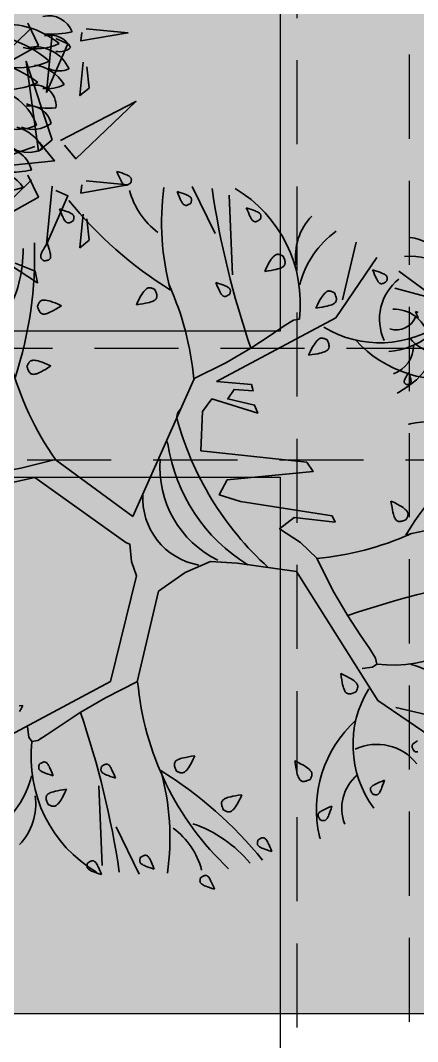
# Model space of a CAD drawing. Header units: millimetres. Extents: x -2842 to 18480, y -2414 to 14540.
# Drawn here: x 5556 to 5911, y 5630 to 6540 of the extents above; entities that cross this region are included whole.
import ezdxf

# ---------------------------------------------------------------- set-up
doc = ezdxf.new("R2010")
doc.units = ezdxf.units.MM
doc.header["$LTSCALE"] = 150
doc.linetypes.add('DASHED', pattern=[0.75, 0.5, -0.25])
doc.layers.add('ad-Elevation 10', color=8, linetype='Continuous')
doc.layers.add('ad-Furniture', color=8, linetype='Continuous')
doc.layers.add('ad-Glass Sectionline', color=140, linetype='Continuous', true_color=0x00bfff)
doc.layers.add('ad-Landscape', color=7, linetype='Continuous', lineweight=35, true_color=0x007f00)
doc.layers.add('ad-Landscape 2', color=7, linetype='Continuous', lineweight=35, true_color=0x264c00)

# ---------------------------------------------------------------- blocks, each defined once
blk = doc.blocks.new('bamboo')
at = {"layer": 'ad-Landscape 2'}
for points in [[(1395.6, -46.8), (1415.5, -88.4), (1306.5, -149.2), (1402.7, -55.4)], [(1505.7, -57.4), (1584.3, -65), (1495.6, -80.2), (1497.1, -64.5)], [(1441.3, -67.1), (1430.8, -177.1), (1471.2, -85.8), (1448.4, -75.7)], [(1441.7, -266.2), (1392.3, -118.6), (1415.9, -287.5), (1441.7, -266.2)], [(1499.7, -120.3), (1493.7, -183.2), (1510.9, -169), (1506.8, -128.9)], [(1457.4, -267.7), (1599.3, -194.1), (1485.9, -302.2), (1464.5, -276.3)], [(1417.4, -271.7), (1445.8, -306.2), (1285.6, -322.5), (1408.7, -278.8)], [(1395.6, -333.1), (1415.5, -374.7), (1306.5, -435.6), (1402.7, -341.7)], [(1505.7, -343.8), (1584.3, -351.4), (1495.6, -366.6), (1497.1, -350.9)], [(1441.3, -353.4), (1430.8, -463.5), (1471.2, -372.2), (1448.4, -362)], [(1499.7, -406.7), (1493.7, -469.6), (1510.9, -455.4), (1506.8, -415.3)], [(1361, -501.1), (1413.9, -535.6), (1409.3, -513.8), (1371.9, -498.8)]]:
    blk.add_lwpolyline(points, dxfattribs=at)
blk = doc.blocks.new('A$C7DA81DBD')
at = {"layer": 'ad-Landscape'}
for centre, radius, start, end in [((3.6025, -1.7876), 0.3701, 25.36372, 76.0362), ((3.5663, -1.8937), 0.2709, 13.65461, 102.44901), ((3.799, -1.3868), 0.2788, 240.36234, 299.63766), ((3.3942, -2.2431), 0.4369, 34.78481, 81.07296), ((3.6458, -0.9704), 0.8788, 267.00257, 282.07341), ((3.5079, -1.2176), 0.814, 266.76384, 287.52222)]:
    blk.add_arc(centre, radius, start, end, dxfattribs=at)
at = {"layer": 'ad-Landscape 2'}
for centre, radius, start, end in [((3.9905, -0.6212), 0.2383, 21.22812, 103.00293), ((3.5803, -1.2652), 0.8033, 50.61412, 90.78978), ((3.2885, -1.64), 1.0932, 49.52167, 96.17194), ((4.0211, 0.3309), 0.8867, 265.54152, 282.47041), ((4.0065, -0.7788), 0.2144, 27.19351, 104.68974), ((3.8679, -0.1672), 0.5263, 257.39124, 294.96296), ((3.8641, -1.0224), 0.3477, 23.91838, 100.78741), ((4.09, -0.5543), 0.1658, 259.35441, 310.28324), ((3.2424, -1.8545), 1.0655, 52.5105, 87.25212), ((3.7147, -0.1925), 0.678, 261.55573, 294.70525), ((3.8058, -1.2269), 0.3858, 31.15088, 81.88723), ((4.09, -0.6654), 0.2348, 246.95459, 293.04541), ((3.5292, -0.1698), 0.9139, 258.01728, 293.3144), ((3.867, -1.2266), 0.1934, 354.18666, 110.59598), ((3.9828, -0.7528), 0.3143, 261.59333, 299.16505), ((3.3934, -1.5704), 0.508, 18.36566, 94.36285), ((3.9905, -0.7068), 0.5437, 247.64575, 277.28341), ((3.8061, -1.4393), 0.2126, 12.8534, 96.06864), ((3.6986, -1.0203), 0.4283, 252.41068, 294.40253), ((3.8429, -1.1634), 0.2852, 248.35462, 306.71622)]:
    blk.add_arc(centre, radius, start, end, dxfattribs=at)
blk = doc.blocks.new('A$C279134A6')
at = {"layer": 'ad-Landscape', "linetype": 'Continuous'}
for p, q in [((333.1, 760.2), (359.9, 815)), ((313.1, 712.5), (317.1, 804.7)), ((637.1, 613.6), (707.2, 661.5)), ((657.8, 621.5), (724.7, 637.3)), ((542.7, 463.8), (637.1, 613.6)), ((352.6, 400.1), (423.7, 240.5)), ((72.2, 376.9), (16.7, 336.4)), ((596, 149.1), (611.8, 82.3)), ((468.4, 120), (464.3, 27.7)), ((448.3, 72.2), (421.5, 17.4))]:
    blk.add_line(p, q, dxfattribs=at)
for points in [[(431.2, 819.1), (431, 819.7), (430.9, 820.2), (430.8, 820.7), (430.7, 821.2), (430.6, 821.7), (430.6, 822.2), (430.5, 822.7), (430.5, 823.1), (430.6, 823.6), (430.7, 824), (430.8, 824.5), (431.1, 824.9), (431.4, 825.3), (431.8, 825.8), (432.3, 826.2), (432.9, 826.7), (433.7, 827.2), (434.6, 827.7), (435.8, 828.3), (437.3, 829), (439.2, 829.7), (441.5, 830.5), (444.2, 831.4), (447.4, 832.4)], [(431.2, 819.1), (432.3, 818.3), (433.3, 817.6), (434.2, 817.2), (434.9, 816.8), (435.6, 816.6), (436.1, 816.4), (436.6, 816.3), (437.1, 816.3), (437.6, 816.4), (438, 816.4), (438.4, 816.6), (438.9, 816.8), (439.3, 817.1), (439.8, 817.5), (440.3, 818), (440.8, 818.6), (441.3, 819.3), (441.9, 820.3), (442.5, 821.4), (443.2, 822.9), (444.1, 824.6), (445, 826.8), (446.1, 829.4), (447.4, 832.4)], [(300.1, 802.1), (300, 802.7), (299.8, 803.2), (299.7, 803.7), (299.6, 804.2), (299.6, 804.7), (299.5, 805.2), (299.5, 805.7), (299.5, 806.1), (299.5, 806.6), (299.6, 807), (299.8, 807.5), (300, 807.9), (300.3, 808.3), (300.7, 808.8), (301.2, 809.2), (301.9, 809.7), (302.6, 810.2), (303.6, 810.8), (304.8, 811.3), (306.3, 812), (308.1, 812.7), (310.4, 813.5), (313.1, 814.4), (316.4, 815.5)], [(300.1, 802.1), (301.3, 801.3), (302.3, 800.7), (303.2, 800.2), (303.9, 799.8), (304.5, 799.6), (305.1, 799.4), (305.6, 799.4), (306.1, 799.3), (306.5, 799.4), (306.9, 799.5), (307.4, 799.6), (307.8, 799.8), (308.3, 800.1), (308.7, 800.5), (309.2, 801), (309.7, 801.6), (310.2, 802.3), (310.8, 803.3), (311.5, 804.4), (312.2, 805.9), (313, 807.7), (314, 809.8), (315.1, 812.4), (316.4, 815.5)], [(361.3, 795.8), (361.2, 796.3), (361, 796.8), (360.9, 797.4), (360.8, 797.9), (360.7, 798.4), (360.7, 798.9), (360.7, 799.3), (360.7, 799.8), (360.7, 800.2), (360.8, 800.7), (361, 801.1), (361.2, 801.6), (361.5, 802), (361.9, 802.4), (362.4, 802.9), (363, 803.4), (363.8, 803.9), (364.8, 804.4), (366, 805), (367.5, 805.6), (369.3, 806.4), (371.6, 807.2), (374.3, 808.1), (377.5, 809.1)], [(361.3, 795.8), (362.5, 795), (363.5, 794.3), (364.3, 793.8), (365.1, 793.5), (365.7, 793.2), (366.3, 793.1), (366.8, 793), (367.2, 793), (367.7, 793), (368.1, 793.1), (368.6, 793.2), (369, 793.4), (369.5, 793.7), (369.9, 794.1), (370.4, 794.6), (370.9, 795.2), (371.4, 796), (372, 796.9), (372.6, 798.1), (373.4, 799.5), (374.2, 801.3), (375.2, 803.5), (376.3, 806), (377.5, 809.1)], [(497.8, 775.5), (497.6, 776), (497.5, 776.5), (497.4, 777.1), (497.3, 777.6), (497.2, 778.1), (497.2, 778.6), (497.1, 779), (497.1, 779.5), (497.2, 779.9), (497.3, 780.4), (497.4, 780.8), (497.7, 781.3), (498, 781.7), (498.4, 782.1), (498.9, 782.6), (499.5, 783.1), (500.3, 783.6), (501.2, 784.1), (502.4, 784.7), (503.9, 785.3), (505.8, 786.1), (508, 786.9), (510.8, 787.8), (514, 788.8)], [(497.8, 775.5), (498.9, 774.7), (499.9, 774), (500.8, 773.5), (501.5, 773.2), (502.2, 772.9), (502.7, 772.8), (503.2, 772.7), (503.7, 772.7), (504.2, 772.7), (504.6, 772.8), (505, 772.9), (505.5, 773.1), (505.9, 773.4), (506.4, 773.8), (506.9, 774.3), (507.4, 774.9), (507.9, 775.7), (508.5, 776.6), (509.1, 777.8), (509.8, 779.2), (510.7, 781), (511.6, 783.2), (512.7, 785.7), (514, 788.8)], [(570.4, 752.3), (569.5, 751.1), (568.9, 750.1), (568.4, 749.3), (568, 748.5), (567.8, 747.9), (567.6, 747.3), (567.6, 746.8), (567.6, 746.4), (567.6, 745.9), (567.7, 745.5), (567.8, 745), (568, 744.6), (568.3, 744.1), (568.7, 743.7), (569.2, 743.2), (569.8, 742.7), (570.6, 742.2), (571.5, 741.6), (572.7, 741), (574.1, 740.2), (575.9, 739.4), (578, 738.4), (580.6, 737.3), (583.7, 736)], [(570.4, 752.3), (570.9, 752.4), (571.4, 752.6), (571.9, 752.7), (572.4, 752.8), (572.9, 752.8), (573.4, 752.9), (573.9, 752.9), (574.4, 752.9), (574.8, 752.9), (575.3, 752.8), (575.7, 752.6), (576.1, 752.4), (576.6, 752.1), (577, 751.7), (577.5, 751.2), (578, 750.5), (578.4, 749.8), (579, 748.8), (579.6, 747.6), (580.2, 746.1), (580.9, 744.3), (581.7, 742), (582.7, 739.3), (583.7, 736)], [(254.4, 734.2), (253.5, 732.3), (252.9, 730.7), (252.5, 729.4), (252.2, 728.3), (252.1, 727.4), (252, 726.6), (252.1, 725.8), (252.2, 725.2), (252.4, 724.6), (252.6, 724), (252.9, 723.4), (253.3, 722.9), (253.9, 722.3), (254.5, 721.8), (255.4, 721.3), (256.3, 720.8), (257.5, 720.3), (259, 719.8), (260.7, 719.3), (262.8, 718.7), (265.3, 718.2), (268.2, 717.6), (271.7, 717), (275.8, 716.4)], [(254.4, 734.2), (255, 734.5), (255.7, 734.8), (256.4, 735.1), (257.1, 735.4), (257.7, 735.7), (258.4, 735.9), (259.1, 736.1), (259.7, 736.2), (260.3, 736.2), (261, 736.2), (261.6, 736.2), (262.3, 736), (263, 735.7), (263.7, 735.2), (264.5, 734.7), (265.3, 733.9), (266.2, 733), (267.2, 731.9), (268.3, 730.4), (269.5, 728.6), (270.8, 726.3), (272.3, 723.6), (273.9, 720.3), (275.8, 716.4)], [(457.9, 740.6), (457.1, 738.8), (456.5, 737.2), (456, 735.9), (455.8, 734.7), (455.6, 733.8), (455.6, 733), (455.6, 732.3), (455.7, 731.6), (455.9, 731), (456.1, 730.4), (456.5, 729.9), (456.9, 729.3), (457.4, 728.8), (458.1, 728.3), (458.9, 727.7), (459.9, 727.2), (461.1, 726.7), (462.5, 726.2), (464.2, 725.7), (466.3, 725.2), (468.8, 724.6), (471.8, 724.1), (475.2, 723.5), (479.3, 722.9)], [(457.9, 740.6), (458.6, 740.9), (459.3, 741.3), (459.9, 741.6), (460.6, 741.9), (461.3, 742.1), (461.9, 742.3), (462.6, 742.5), (463.2, 742.6), (463.9, 742.7), (464.5, 742.7), (465.1, 742.6), (465.8, 742.4), (466.5, 742.1), (467.2, 741.7), (468, 741.1), (468.8, 740.4), (469.7, 739.5), (470.7, 738.3), (471.8, 736.8), (473, 735), (474.3, 732.8), (475.8, 730), (477.5, 726.8), (479.3, 722.9)], [(326.6, 591.6), (193.3, 662.6), (145.5, 732.7)], [(631.1, 722.3), (631.7, 722.4), (632.2, 722.5), (632.7, 722.6), (633.2, 722.7), (633.7, 722.8), (634.2, 722.9), (634.7, 722.9), (635.2, 722.9), (635.6, 722.8), (636, 722.7), (636.5, 722.6), (636.9, 722.4), (637.4, 722.1), (637.8, 721.7), (638.3, 721.1), (638.7, 720.5), (639.2, 719.7), (639.8, 718.8), (640.4, 717.6), (641, 716.1), (641.7, 714.2), (642.5, 712), (643.4, 709.3), (644.5, 706)], [(631.1, 722.3), (630.3, 721.1), (629.7, 720.1), (629.2, 719.2), (628.8, 718.5), (628.6, 717.8), (628.4, 717.3), (628.4, 716.8), (628.4, 716.3), (628.4, 715.9), (628.5, 715.4), (628.6, 715), (628.8, 714.5), (629.1, 714.1), (629.5, 713.6), (630, 713.2), (630.6, 712.7), (631.3, 712.1), (632.3, 711.6), (633.4, 710.9), (634.9, 710.2), (636.7, 709.4), (638.8, 708.4), (641.4, 707.3), (644.5, 706)], [(244, 687.6), (243.9, 688.2), (243.8, 688.7), (243.7, 689.2), (243.6, 689.7), (243.5, 690.2), (243.4, 690.7), (243.4, 691.2), (243.4, 691.6), (243.5, 692.1), (243.6, 692.5), (243.7, 693), (243.9, 693.4), (244.2, 693.8), (244.7, 694.3), (245.2, 694.7), (245.8, 695.2), (246.6, 695.7), (247.5, 696.2), (248.7, 696.8), (250.2, 697.5), (252.1, 698.2), (254.3, 699), (257.1, 699.9), (260.3, 700.9)], [(244, 687.6), (245.2, 686.8), (246.2, 686.2), (247.1, 685.7), (247.8, 685.3), (248.5, 685.1), (249, 684.9), (249.5, 684.8), (250, 684.8), (250.4, 684.9), (250.9, 684.9), (251.3, 685.1), (251.8, 685.3), (252.2, 685.6), (252.7, 686), (253.2, 686.5), (253.7, 687.1), (254.2, 687.8), (254.8, 688.8), (255.4, 689.9), (256.1, 691.4), (256.9, 693.1), (257.9, 695.3), (259, 697.9), (260.3, 700.9)], [(316.2, 690.2), (316.1, 690.7), (316, 691.2), (315.9, 691.8), (315.8, 692.3), (315.7, 692.8), (315.6, 693.2), (315.6, 693.7), (315.6, 694.2), (315.7, 694.6), (315.8, 695.1), (315.9, 695.5), (316.1, 695.9), (316.4, 696.4), (316.9, 696.8), (317.4, 697.3), (318, 697.8), (318.8, 698.3), (319.7, 698.8), (320.9, 699.4), (322.4, 700), (324.3, 700.7), (326.5, 701.6), (329.3, 702.5), (332.5, 703.5)], [(316.2, 690.2), (317.4, 689.4), (318.4, 688.7), (319.3, 688.2), (320, 687.9), (320.7, 687.6), (321.2, 687.5), (321.7, 687.4), (322.2, 687.4), (322.6, 687.4), (323.1, 687.5), (323.5, 687.6), (324, 687.8), (324.4, 688.1), (324.9, 688.5), (325.4, 689), (325.9, 689.6), (326.4, 690.4), (327, 691.3), (327.6, 692.5), (328.3, 693.9), (329.2, 695.7), (330.1, 697.9), (331.2, 700.4), (332.5, 703.5)], [(558.4, 705.1), (556.6, 705.9), (555, 706.5), (553.7, 707), (552.6, 707.2), (551.6, 707.4), (550.8, 707.4), (550.1, 707.4), (549.5, 707.3), (548.8, 707.1), (548.3, 706.9), (547.7, 706.6), (547.1, 706.1), (546.6, 705.6), (546.1, 704.9), (545.6, 704.1), (545.1, 703.1), (544.6, 702), (544, 700.5), (543.5, 698.8), (543, 696.7), (542.5, 694.2), (541.9, 691.3), (541.3, 687.8), (540.7, 683.7)], [(558.4, 705.1), (558.8, 704.4), (559.1, 703.7), (559.4, 703.1), (559.7, 702.4), (559.9, 701.7), (560.2, 701.1), (560.3, 700.4), (560.4, 699.8), (560.5, 699.2), (560.5, 698.5), (560.4, 697.9), (560.2, 697.2), (559.9, 696.5), (559.5, 695.8), (558.9, 695), (558.2, 694.2), (557.3, 693.3), (556.1, 692.3), (554.7, 691.2), (552.9, 690), (550.6, 688.7), (547.9, 687.2), (544.6, 685.5), (540.7, 683.7)], [(403.2, 695.4), (402.4, 693.6), (401.8, 692), (401.4, 690.7), (401.1, 689.6), (401, 688.6), (400.9, 687.8), (401, 687.1), (401.1, 686.5), (401.2, 685.9), (401.5, 685.3), (401.8, 684.7), (402.2, 684.1), (402.7, 683.6), (403.4, 683.1), (404.2, 682.6), (405.2, 682.1), (406.4, 681.6), (407.8, 681), (409.6, 680.5), (411.6, 680), (414.1, 679.5), (417.1, 678.9), (420.6, 678.3), (424.7, 677.7)], [(403.2, 695.4), (403.9, 695.8), (404.6, 696.1), (405.3, 696.4), (406, 696.7), (406.6, 696.9), (407.3, 697.2), (407.9, 697.3), (408.6, 697.4), (409.2, 697.5), (409.8, 697.5), (410.5, 697.4), (411.1, 697.2), (411.8, 696.9), (412.6, 696.5), (413.3, 695.9), (414.2, 695.2), (415.1, 694.3), (416.1, 693.1), (417.1, 691.7), (418.4, 689.9), (419.7, 687.6), (421.2, 684.9), (422.8, 681.6), (424.7, 677.7)], [(679.4, 672.6), (678.6, 671.4), (677.9, 670.4), (677.4, 669.5), (677.1, 668.8), (676.8, 668.2), (676.7, 667.6), (676.6, 667.1), (676.6, 666.6), (676.6, 666.2), (676.7, 665.7), (676.9, 665.3), (677.1, 664.9), (677.4, 664.4), (677.7, 664), (678.2, 663.5), (678.9, 663), (679.6, 662.5), (680.5, 661.9), (681.7, 661.2), (683.1, 660.5)], [(679.4, 672.6), (679.9, 672.7), (680.5, 672.9), (681, 673), (681.5, 673.1), (682, 673.1), (682.5, 673.2), (682.9, 673.2), (683.4, 673.2)], [(358.2, 591.7), (321, 610.4), (291.7, 627.5), (269.5, 642), (253.4, 653.1), (242.3, 659.8), (235.5, 661.1), (231.8, 656.2), (230.5, 644.1)], [(220.7, 619.9), (224.8, 619.3)], [(221.3, 626.5), (223, 623.2), (224.8, 619.3)], [(611.6, 603.6), (609.7, 604.4), (608.1, 605), (606.8, 605.4), (605.7, 605.7), (604.8, 605.8), (603.9, 605.9), (603.2, 605.8), (602.6, 605.7), (602, 605.5), (601.4, 605.3), (600.8, 605), (600.3, 604.6), (599.7, 604.1), (599.2, 603.4), (598.7, 602.6), (598.2, 601.6), (597.7, 600.4), (597.2, 599), (596.7, 597.2), (596.1, 595.2), (595.6, 592.7), (595, 589.7), (594.4, 586.2), (593.8, 582.1)], [(611.6, 603.6), (611.9, 602.9), (612.2, 602.2), (612.5, 601.5), (612.8, 600.8), (613.1, 600.2), (613.3, 599.5), (613.5, 598.9), (613.6, 598.2), (613.6, 597.6), (613.6, 597), (613.6, 596.3), (613.4, 595.7), (613.1, 595), (612.6, 594.2), (612.1, 593.5), (611.3, 592.6), (610.4, 591.7), (609.3, 590.7), (607.8, 589.6), (606, 588.4), (603.7, 587.1), (601, 585.6), (597.7, 584), (593.8, 582.1)], [(356.9, 469), (326.6, 591.6)], [(382.6, 486.7), (357.8, 591.9)], [(566.2, 448.7), (584.9, 486), (602, 515.2), (616.5, 537.4), (627.6, 553.6), (634.3, 564.6), (635.6, 571.5), (630.7, 575.1), (618.6, 576.5)], [(29.7, 528.4), (29.3, 528.1), (28.8, 527.7), (28.4, 527.4), (28, 527.1), (27.6, 526.8), (27.2, 526.4), (26.9, 526.1), (26.6, 525.7), (26.4, 525.4), (26.2, 525), (26, 524.5), (25.9, 524.1), (25.8, 523.5), (25.8, 522.9), (25.9, 522.2), (26.1, 521.5), (26.4, 520.6), (26.7, 519.6), (27.3, 518.3), (28, 516.9), (28.9, 515.1), (30.1, 513), (31.6, 510.6), (33.4, 507.7)], [(29.7, 528.4), (31.1, 528.2), (32.3, 528.1), (33.3, 527.9), (34.1, 527.7), (34.7, 527.5), (35.2, 527.2), (35.7, 526.9), (36, 526.6), (36.4, 526.3), (36.6, 526), (36.9, 525.6), (37.1, 525.1), (37.2, 524.6), (37.3, 524), (37.4, 523.3), (37.4, 522.5), (37.3, 521.6), (37.1, 520.6), (36.8, 519.3), (36.4, 517.7), (35.9, 515.8), (35.2, 513.5), (34.4, 510.8), (33.4, 507.7)], [(382.6, 486.7), (413.2, 465.3), (442.6, 452.5), (473.8, 454.3), (542.7, 463.8)], [(344.6, 430.2), (349.1, 432.4), (350.9, 452.5), (356.9, 469)], [(566.2, 448.7), (547.1, 430.5), (523, 414.5), (539.8, 401.2), (587.4, 406.7), (583.8, 399.4), (477.4, 382.9), (453, 374.9), (462.2, 357.8), (561.8, 348.1), (554.4, 337.1), (431.6, 324.2), (433.4, 278.4), (444.4, 263.8), (497.6, 280.2), (493.9, 271.1), (462.7, 263.8), (470.1, 252.8), (492.1, 254.6), (490.3, 247.3), (449.9, 243.5)], [(344.6, 430.2), (239.1, 354.8)], [(669.9, 403.7), (668.1, 404.5), (666.5, 405.1), (665.2, 405.6), (664.1, 405.8), (663.1, 406), (662.3, 406), (661.6, 406), (661, 405.9), (660.3, 405.7), (659.8, 405.5), (659.2, 405.1), (658.6, 404.7), (658.1, 404.2), (657.6, 403.5), (657.1, 402.7), (656.6, 401.7), (656, 400.5), (655.5, 399.1), (655, 397.4), (654.5, 395.3), (653.9, 392.8), (653.4, 389.8), (652.8, 386.4), (652.2, 382.3)], [(669.9, 403.7), (670.3, 403), (670.6, 402.3), (670.9, 401.7), (671.2, 401), (671.4, 400.3), (671.6, 399.7), (671.8, 399), (671.9, 398.4), (672, 397.7), (672, 397.1), (671.9, 396.5), (671.7, 395.8), (671.4, 395.1), (671, 394.4), (670.4, 393.6), (669.7, 392.8), (668.8, 391.9), (667.6, 390.9), (666.2, 389.8), (664.4, 388.6), (662.1, 387.3), (659.4, 385.8), (656.1, 384.1), (652.2, 382.3)], [(352.6, 400.1), (262.6, 334.3)], [(239.1, 354.8), (91.7, 387.5), (9.7, 365.3)], [(263, 334.1), (222.6, 344.1), (189.3, 350.2), (162.9, 353.6), (143.5, 355.7), (130.8, 357.8), (124.7, 361.2), (125.1, 367.3), (131.9, 377.4)], [(423.2, 240.7), (460.5, 222), (489.7, 205), (511.9, 190.4), (528.1, 179.3), (539.1, 172.7), (545.9, 171.3)], [(449.9, 243.5), (588.1, 169.8), (635.9, 99.7)], [(229.8, 226.1), (230.4, 228), (230.9, 229.6), (231.5, 230.9), (232, 231.9), (232.5, 232.7), (233, 233.4), (233.5, 233.9), (234, 234.3), (234.5, 234.6), (235.1, 234.9), (235.7, 235.2), (236.4, 235.3), (237.1, 235.4), (238, 235.3), (238.9, 235.2), (240, 234.9), (241.2, 234.6), (242.6, 234), (244.3, 233.3), (246.2, 232.3), (248.5, 231.1), (251.1, 229.6), (254.1, 227.8), (257.6, 225.6)], [(229.8, 226.1), (230.1, 225.4), (230.4, 224.7), (230.7, 224), (231, 223.3), (231.4, 222.7), (231.8, 222.1), (232.1, 221.6), (232.5, 221.1), (233, 220.6), (233.5, 220.2), (234, 219.8), (234.6, 219.6), (235.3, 219.3), (236.2, 219.2), (237.1, 219.1), (238.3, 219.1), (239.5, 219.2), (241, 219.5), (242.8, 219.9), (244.9, 220.5), (247.4, 221.3), (250.3, 222.4), (253.7, 223.8), (257.6, 225.6)], [(578.1, 195.4), (577.4, 195), (576.7, 194.7), (576, 194.4), (575.3, 194.1), (574.7, 193.9), (574, 193.7), (573.4, 193.5), (572.7, 193.4), (572.1, 193.3), (571.5, 193.3), (570.8, 193.4), (570.2, 193.6), (569.5, 193.9), (568.7, 194.3), (568, 194.9), (567.1, 195.6), (566.2, 196.5), (565.2, 197.7), (564.1, 199.1), (562.9, 201), (561.6, 203.2), (560.1, 205.9), (558.5, 209.2), (556.6, 213.1)], [(578.1, 195.4), (578.9, 197.2), (579.5, 198.8), (579.9, 200.1), (580.2, 201.2), (580.3, 202.2), (580.4, 203), (580.3, 203.7), (580.2, 204.3), (580, 205), (579.8, 205.5), (579.5, 206.1), (579.1, 206.7), (578.5, 207.2), (577.9, 207.7), (577.1, 208.2), (576.1, 208.7), (574.9, 209.3), (573.5, 209.8), (571.7, 210.3), (569.7, 210.8), (567.2, 211.4), (564.2, 211.9), (560.7, 212.5), (556.6, 213.1)], [(683.9, 170.3), (682.9, 168.1), (681.8, 165.5), (680.5, 162.5)], [(683.7, 163.5), (680.5, 162.5)], [(241.9, 156.2), (242.5, 158.1), (243.1, 159.7), (243.6, 161), (244.2, 162), (244.7, 162.9), (245.2, 163.5), (245.6, 164), (246.2, 164.4), (246.7, 164.8), (247.2, 165.1), (247.9, 165.3), (248.5, 165.5), (249.3, 165.5), (250.1, 165.5), (251.1, 165.3), (252.2, 165.1), (253.4, 164.7), (254.8, 164.2), (256.5, 163.4), (258.4, 162.5), (260.6, 161.3), (263.2, 159.8), (266.3, 157.9), (269.8, 155.8)], [(241.9, 156.2), (242.3, 155.5), (242.6, 154.8), (242.9, 154.1), (243.2, 153.5), (243.6, 152.9), (243.9, 152.3), (244.3, 151.7), (244.7, 151.2), (245.1, 150.8), (245.6, 150.3), (246.2, 150), (246.8, 149.7), (247.5, 149.5), (248.3, 149.3), (249.3, 149.3), (250.4, 149.3), (251.7, 149.4), (253.2, 149.6), (255, 150), (257.1, 150.6), (259.5, 151.5), (262.5, 152.6), (265.8, 154), (269.8, 155.8)], [(378.2, 137), (379, 138.9), (379.6, 140.4), (380.1, 141.8), (380.3, 142.9), (380.5, 143.8), (380.5, 144.6), (380.5, 145.3), (380.4, 146), (380.2, 146.6), (380, 147.2), (379.6, 147.7), (379.2, 148.3), (378.7, 148.8), (378, 149.4), (377.2, 149.9), (376.2, 150.4), (375, 150.9), (373.6, 151.4), (371.9, 151.9), (369.8, 152.4), (367.3, 153), (364.3, 153.6), (360.9, 154.1), (356.8, 154.8)], [(378.2, 137), (377.5, 136.7), (376.8, 136.3), (376.1, 136), (375.5, 135.7), (374.8, 135.5), (374.2, 135.3), (373.5, 135.1), (372.9, 135), (372.2, 134.9), (371.6, 134.9), (371, 135), (370.3, 135.2), (369.6, 135.5), (368.9, 135.9), (368.1, 136.5), (367.3, 137.2), (366.4, 138.2), (365.4, 139.3), (364.3, 140.8), (363.1, 142.6), (361.7, 144.8), (360.3, 147.6), (358.6, 150.9), (356.8, 154.8)], [(586.5, 140.8), (585.8, 140.5), (585.2, 140.1), (584.5, 139.8), (583.8, 139.6), (583.1, 139.3), (582.5, 139.1), (581.8, 138.9), (581.2, 138.8), (580.6, 138.7), (579.9, 138.7), (579.3, 138.8), (578.6, 139), (577.9, 139.3), (577.2, 139.7), (576.4, 140.3), (575.6, 141.1), (574.7, 142), (573.7, 143.1), (572.6, 144.6), (571.4, 146.4), (570.1, 148.6), (568.6, 151.4), (566.9, 154.7), (565.1, 158.6)], [(586.5, 140.8), (587.3, 142.7), (587.9, 144.2), (588.4, 145.6), (588.7, 146.7), (588.8, 147.6), (588.8, 148.4), (588.8, 149.1), (588.7, 149.8), (588.5, 150.4), (588.3, 151), (588, 151.6), (587.5, 152.1), (587, 152.6), (586.3, 153.2), (585.5, 153.7), (584.5, 154.2), (583.4, 154.7), (581.9, 155.2), (580.2, 155.7), (578.1, 156.3), (575.6, 156.8), (572.7, 157.4), (569.2, 158), (565.1, 158.6)], [(465.2, 142.3), (464, 143.1), (463, 143.7), (462.1, 144.2), (461.4, 144.6), (460.8, 144.8), (460.2, 145), (459.7, 145), (459.2, 145.1), (458.8, 145), (458.3, 144.9), (457.9, 144.8), (457.5, 144.6), (457, 144.3), (456.6, 143.9), (456.1, 143.4), (455.6, 142.8), (455.1, 142.1), (454.5, 141.1), (453.8, 140), (453.1, 138.5), (452.3, 136.7), (451.3, 134.6), (450.2, 132), (448.9, 128.9)], [(465.2, 142.3), (465.3, 141.7), (465.5, 141.2), (465.6, 140.7), (465.7, 140.2), (465.7, 139.7), (465.8, 139.2), (465.8, 138.7), (465.8, 138.3), (465.8, 137.8), (465.7, 137.4), (465.5, 136.9), (465.3, 136.5), (465, 136.1), (464.6, 135.6), (464.1, 135.2), (463.4, 134.7), (462.7, 134.2), (461.7, 133.6), (460.5, 133.1), (459, 132.4), (457.2, 131.7), (454.9, 130.9), (452.2, 130), (448.9, 128.9)], [(647.1, 127.5), (645.9, 128.4), (644.9, 129), (644, 129.5), (643.3, 129.9), (642.7, 130.1), (642.1, 130.2), (641.6, 130.3), (641.1, 130.3), (640.7, 130.3), (640.2, 130.2), (639.8, 130.1), (639.4, 129.9), (638.9, 129.6), (638.5, 129.2), (638, 128.7), (637.5, 128.1), (636.9, 127.3), (636.4, 126.4), (635.7, 125.2), (635, 123.8), (634.2, 122), (633.2, 119.9), (632.1, 117.3), (630.8, 114.2)], [(647.1, 127.5), (647.2, 127), (647.3, 126.5), (647.5, 126), (647.6, 125.5), (647.6, 125), (647.7, 124.5), (647.7, 124), (647.7, 123.5), (647.7, 123.1), (647.6, 122.6), (647.4, 122.2), (647.2, 121.8), (646.9, 121.3), (646.5, 120.9), (646, 120.4), (645.3, 119.9), (644.6, 119.4), (643.6, 118.9), (642.4, 118.3), (640.9, 117.7), (639.1, 117), (636.8, 116.2), (634.1, 115.2), (630.8, 114.2)], [(527.1, 98.3), (526.4, 97.9), (525.7, 97.6), (525, 97.3), (524.4, 97), (523.7, 96.8), (523, 96.6), (522.4, 96.4), (521.7, 96.3), (521.1, 96.2), (520.5, 96.2), (519.8, 96.3), (519.2, 96.5), (518.5, 96.8), (517.7, 97.2), (517, 97.8), (516.1, 98.5), (515.2, 99.4), (514.2, 100.6), (513.2, 102), (512, 103.9), (510.6, 106.1), (509.1, 108.8), (507.5, 112.1), (505.7, 116)], [(527.1, 98.3), (527.9, 100.1), (528.5, 101.7), (528.9, 103), (529.2, 104.1), (529.4, 105.1), (529.4, 105.9), (529.3, 106.6), (529.2, 107.2), (529.1, 107.9), (528.8, 108.5), (528.5, 109), (528.1, 109.6), (527.6, 110.1), (526.9, 110.6), (526.1, 111.1), (525.1, 111.7), (523.9, 112.2), (522.5, 112.7), (520.8, 113.2), (518.7, 113.7), (516.2, 114.3), (513.2, 114.8), (509.7, 115.4), (505.7, 116)], [(249.6, 103.8), (249.1, 103.5), (248.7, 103.2), (248.3, 102.8), (247.8, 102.5), (247.5, 102.2), (247.1, 101.8), (246.8, 101.5), (246.5, 101.1), (246.2, 100.8), (246, 100.4), (245.8, 99.9), (245.7, 99.5), (245.7, 98.9), (245.7, 98.3), (245.8, 97.7), (246, 96.9), (246.2, 96), (246.6, 95), (247.1, 93.7), (247.9, 92.3), (248.8, 90.5), (250, 88.4), (251.5, 86), (253.3, 83.1)], [(249.6, 103.8), (251, 103.6), (252.2, 103.5), (253.2, 103.3), (253.9, 103.1), (254.6, 102.9), (255.1, 102.6), (255.5, 102.3), (255.9, 102), (256.2, 101.7), (256.5, 101.4), (256.8, 101), (257, 100.5), (257.1, 100), (257.2, 99.4), (257.2, 98.7), (257.2, 98), (257.1, 97), (257, 96), (256.7, 94.7), (256.3, 93.1), (255.8, 91.2), (255.1, 88.9), (254.3, 86.3), (253.3, 83.1)], [(283.7, 57), (282.5, 57.8), (281.5, 58.4), (280.6, 58.9), (279.9, 59.3), (279.3, 59.5), (278.7, 59.7), (278.2, 59.7), (277.7, 59.7), (277.3, 59.7), (276.8, 59.6), (276.4, 59.5), (276, 59.3), (275.5, 59), (275, 58.6), (274.6, 58.1), (274.1, 57.5), (273.5, 56.8), (273, 55.8), (272.3, 54.7), (271.6, 53.2), (270.8, 51.4), (269.8, 49.3), (268.7, 46.7), (267.4, 43.6)], [(283.7, 57), (283.8, 56.4), (283.9, 55.9), (284.1, 55.4), (284.1, 54.9), (284.2, 54.4), (284.3, 53.9), (284.3, 53.4), (284.3, 53), (284.2, 52.5), (284.2, 52.1), (284, 51.6), (283.8, 51.2), (283.5, 50.8), (283.1, 50.3), (282.6, 49.8), (281.9, 49.4), (281.2, 48.9), (280.2, 48.3), (279, 47.8), (277.5, 47.1), (275.6, 46.4), (273.4, 45.6), (270.7, 44.7), (267.4, 43.6)], [(500.6, 55.6), (499.4, 56.4), (498.4, 57.1), (497.5, 57.6), (496.8, 57.9), (496.2, 58.2), (495.6, 58.3), (495.1, 58.4), (494.6, 58.4), (494.2, 58.4), (493.8, 58.3), (493.3, 58.1), (492.9, 57.9), (492.4, 57.6), (492, 57.2), (491.5, 56.8), (491, 56.1), (490.5, 55.4), (489.9, 54.5), (489.2, 53.3), (488.5, 51.8), (487.7, 50.1), (486.7, 47.9), (485.6, 45.3), (484.3, 42.3)], [(500.6, 55.6), (500.7, 55.1), (500.9, 54.5), (501, 54), (501.1, 53.5), (501.1, 53), (501.2, 52.5), (501.2, 52), (501.2, 51.6), (501.2, 51.1), (501.1, 50.7), (500.9, 50.3), (500.7, 49.8), (500.4, 49.4), (500, 48.9), (499.5, 48.5), (498.8, 48), (498.1, 47.5), (497.1, 47), (495.9, 46.4), (494.4, 45.7), (492.6, 45), (490.3, 44.2), (487.6, 43.3), (484.3, 42.3)], [(420.1, 36.7), (419, 37.5), (418, 38.1), (417.1, 38.6), (416.4, 39), (415.7, 39.2), (415.2, 39.4), (414.7, 39.4), (414.2, 39.4), (413.7, 39.4), (413.3, 39.3), (412.9, 39.2), (412.4, 39), (412, 38.7), (411.5, 38.3), (411, 37.8), (410.5, 37.2), (410, 36.5), (409.4, 35.5), (408.8, 34.4), (408.1, 32.9), (407.2, 31.1), (406.3, 29), (405.2, 26.4), (403.9, 23.3)], [(420.1, 36.7), (420.3, 36.1), (420.4, 35.6), (420.5, 35.1), (420.6, 34.6), (420.7, 34.1), (420.7, 33.6), (420.8, 33.1), (420.8, 32.7), (420.7, 32.2), (420.6, 31.8), (420.5, 31.3), (420.2, 30.9), (419.9, 30.5), (419.5, 30), (419, 29.5), (418.4, 29.1), (417.6, 28.6), (416.7, 28), (415.5, 27.5), (414, 26.8), (412.1, 26.1), (409.9, 25.3), (407.1, 24.4), (403.9, 23.3)], [(350.3, 13.3), (349.1, 14.1), (348.1, 14.8), (347.2, 15.3), (346.5, 15.6), (345.9, 15.9), (345.3, 16), (344.8, 16.1), (344.3, 16.1), (343.9, 16.1), (343.4, 16), (343, 15.9), (342.5, 15.7), (342.1, 15.4), (341.6, 15), (341.2, 14.5), (340.7, 13.9), (340.1, 13.1), (339.6, 12.2), (338.9, 11), (338.2, 9.6), (337.4, 7.8), (336.4, 5.6), (335.3, 3.1), (334, 0)], [(350.3, 13.3), (350.4, 12.8), (350.5, 12.3), (350.7, 11.7), (350.7, 11.2), (350.8, 10.7), (350.9, 10.3), (350.9, 9.8), (350.9, 9.3), (350.8, 8.9), (350.8, 8.4), (350.6, 8), (350.4, 7.6), (350.1, 7.1), (349.7, 6.7), (349.2, 6.2), (348.5, 5.7), (347.8, 5.2), (346.8, 4.7), (345.6, 4.1), (344.1, 3.5), (342.2, 2.8), (340, 1.9), (337.3, 1), (334, 0)]]:
    blk.add_lwpolyline(points, dxfattribs=at)
for centre, radius, start, end in [((389.9, 679.2), 155.4, 120.8041, 186.6856), ((-673.3, 960.8), 1021, 340.9443, 351.6517), ((695.6, 561.7), 338.7, 133.1945, 174.9132), ((100, 773), 295.6, 344.6527, 7.9404), ((346.5, 833.1), 89, 306.6105, 345.0455), ((141.3, 1090.6), 464.8, 301.6227, 321.1035), ((374.9, 896), 147.4, 288.8165, 320.5033), ((172.1, 733.8), 67.9, 351.7576, 43.6802), ((705.6, 739.9), 139.9, 167.0811, 227.7415), ((418.2, 805.8), 155, 347.0811, 348.0944), ((128.2, 673.6), 110.4, 14.2876, 54.1159), ((645.5, 738.6), 50.4, 158.5531, 230.17), ((732.5, 664.7), 124.4, 143.6853, 211.3784), ((635.7, 723.6), 59.2, 245.0444, 321.6546), ((67, 731.1), 139.9, 257.0811, 317.7415), ((648, 678.8), 110.4, 284.2876, 324.1159), ((1.1, 443.7), 155, 77.0811, 78.0944), ((653.7, 417.1), 155.4, 30.8041, 96.6856), ((88, 678.8), 155, 241.3469, 242.3602), ((-48.8, 417.6), 139.9, 1.6998, 62.3602), ((-8.7, 462.4), 50.4, 359.2713, 70.8882), ((935.3, 1480.2), 1021, 250.9443, 261.6517), ((-9.2, 348.3), 124.4, 18.0629, 85.7559), ((442.7, 379.2), 78.5, 99.9707, 183.8141), ((503.6, 343.4), 119.5, 115.952, 184.5818), ((590, 286.7), 198.8, 121.5506, 171.5132), ((751.7, 192.1), 360.5, 132.1856, 164.9693), ((9.1, 460.1), 59.2, 267.7867, 344.3968), ((536.2, 111.4), 338.7, 65.9092, 84.9132), ((12.6, 401), 35, 20.5089, 108.247), ((1065.1, 665.7), 464.8, 211.6227, 231.1035), ((747.5, 707), 295.6, 254.6527, 277.9404), ((538.9, 137.6), 338.7, 144.528, 186.2468), ((35.1, 421.5), 110.4, 265.3254, 305.1537), ((29.3, 347.2), 67.9, 275.7611, 327.6837), ((342.1, 341.2), 57.2, 329.94, 333.8417), ((417.6, 286), 14, 177.1649, 226.3154), ((-226.1, 96.2), 464.8, 358.3377, 17.8186), ((85.9, 270.7), 338.7, 335.9092, 354.9132), ((714.4, 101.4), 139.9, 77.0811, 137.7415), ((1454.7, -128.4), 1021, 160.9443, 171.6517), ((713.1, 161.5), 50.4, 68.5531, 140.17), ((639.2, 74.5), 124.4, 53.6853, 121.3784), ((698.1, 171.3), 59.2, 155.0444, 231.6546), ((77.9, 92.1), 147.4, 358.9379, 30.6247), ((391.6, 153.2), 155.4, 300.8041, 6.6856), ((640.2, -258.1), 464.8, 121.6227, 141.1035), ((681.5, 59.5), 295.6, 164.6527, 187.9404), ((653.3, 158.9), 110.4, 194.2876, 234.1159), ((609.3, 98.7), 67.9, 171.7576, 223.6802), ((434.9, -0.7), 89, 126.6105, 165.0455)]:
    blk.add_arc(centre, radius, start, end, dxfattribs=at)
blk = doc.blocks.new('zw$3ABB')
at = {"layer": 'ad-Elevation 10', "linetype": 'DASHED'}
for points in [[(2193.33, -100), (2293.33, -100), (2293.33, -2880), (2193.33, -2880)], [(100, -1936.67), (3265, -1936.67), (3265, -2036.67), (100, -2036.67)]]:
    blk.add_lwpolyline(points, close=True, dxfattribs=at)
at = {"layer": 'ad-Glass Sectionline', "transparency": 33554585}
for points in [[(1186.67, -1058.33), (2178.33, -1058.33), (2178.33, -1921.67), (1186.67, -1921.67)], [(1186.67, -2051.67), (2178.33, -2051.67), (2178.33, -2865), (1186.67, -2865)]]:
    blk.add_lwpolyline(points, close=True, dxfattribs=at)
blk = doc.blocks.new('zw$DAD3')
at = {"true_color": 0x7f5f3f, "transparency": 33554610}
h = blk.add_hatch(dxfattribs=at)
h.set_pattern_fill('DOTS', color=37, scale=20, angle=360)
h.set_pattern_definition([(360, (-800139.518, 271344.397), (15.875, 31.75), [0, -31.75])])
h.paths.add_polyline_path([(450, -2530), (2915, -2530), (2915, -450), (450, -450)])
at = {"layer": 'ad-Elevation 10'}
blk.add_lwpolyline([(450, -2530), (2915, -2530), (2915, -450), (450, -450)], close=True, dxfattribs=at)
blk.add_blockref('zw$3ABB', (0, 0))
at = {"xscale": 95.10164028446887, "yscale": 95.10164028446887, "zscale": 95.10164028446887}
blk.add_blockref('A$C7DA81DBD', (1592.07, -1603.96), dxfattribs=at)
at = {"layer": 'ad-Landscape', "linetype": 'Continuous', "xscale": 0.473259546584505, "yscale": 0.473259546584505, "zscale": 0.473259546584505}
blk.add_blockref('bamboo', (1292.6, -1624.94), dxfattribs=at)
at = {"layer": 'ad-Landscape', "rotation": 180.0000000000003}
for p, xscale, yscale, zscale in [((2275.27, -1690.68), -0.5272785422807036, 0.5272785422807036, 0.5272785422807036), ((1775.58, -1779.13), -0.7689692653037794, 0.7689692653037794, 0.7689692653037794)]:
    blk.add_blockref('A$C279134A6', p, dxfattribs=dict(at, xscale=xscale, yscale=yscale, zscale=zscale))
blk = doc.blocks.new('zw$66EE')
at = {"layer": 'ad-Furniture', "rotation": 359.9999999999997}
blk.add_blockref('zw$DAD3', (3610, 8185), dxfattribs=at)

msp = doc.modelspace()

# ---------------------------------------------------------------- block references
at = {"layer": 'ad-Furniture'}
msp.add_blockref('zw$66EE', (0, 0), dxfattribs=at)

doc.saveas('drawing.dxf')
